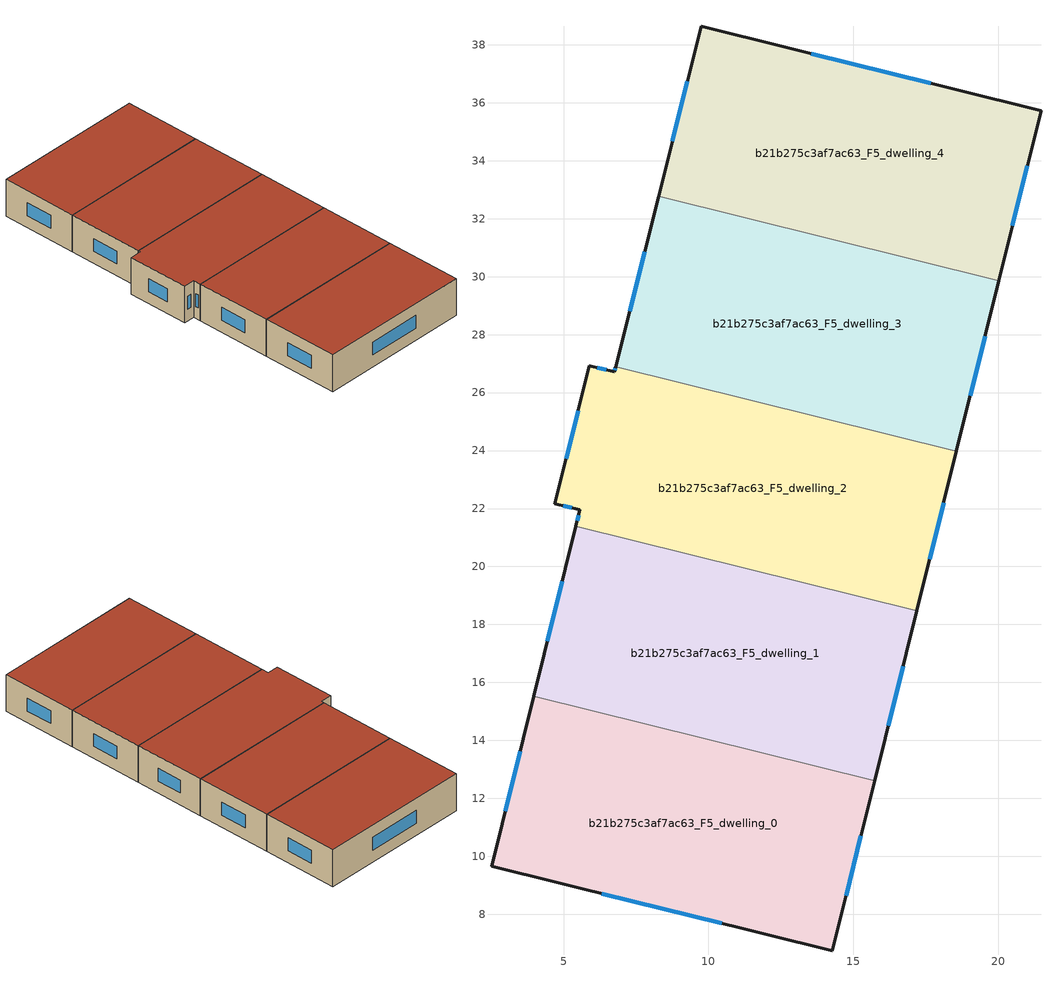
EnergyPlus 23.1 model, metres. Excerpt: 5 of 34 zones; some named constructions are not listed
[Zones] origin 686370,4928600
b21b275c3af7ac63_F5_dwelling_0
 floor to b21b275c3af7ac63_F4_dwelling_0 (EU_floor_Construction): 15.73,12.6 14.28,6.74 2.52,9.66 3.97,15.53 z15
 wall outside (EU_wall_Construction): 3.97,15.53 2.52,9.66 14.28,6.74 15.73,12.6 z15:18
 wall to b21b275c3af7ac63_F5_dwelling_1 (EU_wall_Construction): 15.73,12.6 3.97,15.53 z15:18
 window (EU_Window_Construction): 14.75,8.64 15.26,10.7 / 6.33,8.71 10.46,7.69 / 3.5,13.62 2.99,11.56 z15.97:17.03
 roof outside (EU_roof_Construction): 14.28,6.74 15.73,12.6 3.97,15.53 2.52,9.66 z18
b21b275c3af7ac63_F5_dwelling_1
 floor to b21b275c3af7ac63_F4_dwelling_1 (EU_floor_Construction): 17.19,18.47 15.73,12.6 3.97,15.53 5.43,21.39 z15
 wall outside (EU_wall_Construction): 15.73,12.6 17.19,18.47 / 5.43,21.39 3.97,15.53 z15:18
 wall to b21b275c3af7ac63_F5_dwelling_2 (EU_wall_Construction): 17.19,18.47 5.43,21.39 z15:18
 window (EU_Window_Construction): 16.2,14.5 16.72,16.57 / 4.95,19.49 4.44,17.43 z15.97:17.03
 roof outside (EU_roof_Construction): 15.73,12.6 17.19,18.47 5.43,21.39 3.97,15.53 z18
b21b275c3af7ac63_F5_dwelling_2
 floor to b21b275c3af7ac63_F4_dwelling_2 (EU_floor_Construction): 18.56,23.98 17.19,18.47 5.43,21.39 5.56,21.95 4.7,22.17 5.89,26.92 6.76,26.71 6.8,26.9 z15
 wall outside (EU_wall_Construction): 6.8,26.9 6.76,26.71 5.89,26.92 4.7,22.17 5.56,21.95 5.43,21.39 / 17.19,18.47 18.56,23.98 z15:18
 wall to b21b275c3af7ac63_F5_dwelling_3 (EU_wall_Construction): 18.56,23.98 6.8,26.9 z15:18
 window (EU_Window_Construction): 4.98,22.1 5.29,22.02 / 5.5,25.38 5.09,23.71 / 6.47,26.78 6.17,26.85 / 6.79,26.84 6.77,26.77 / 17.63,20.25 18.11,22.19 / 5.52,21.77 5.47,21.57 z15.97:17.03
 roof outside (EU_roof_Construction): 17.19,18.47 18.56,23.98 6.8,26.9 6.76,26.71 5.89,26.92 4.7,22.17 5.56,21.95 5.43,21.39 z18
b21b275c3af7ac63_F5_dwelling_3
 floor to b21b275c3af7ac63_F4_dwelling_3 (EU_floor_Construction): 20.02,29.85 18.56,23.98 6.8,26.9 8.28,32.77 z15
 wall outside (EU_wall_Construction): 18.56,23.98 20.02,29.85 / 8.28,32.77 6.8,26.9 z15:18
 wall to b21b275c3af7ac63_F5_dwelling_4 (EU_wall_Construction): 20.02,29.85 8.28,32.77 z15:18
 window (EU_Window_Construction): 19.03,25.88 19.54,27.95 / 7.8,30.86 7.28,28.8 z15.97:17.03
 roof outside (EU_roof_Construction): 18.56,23.98 20.02,29.85 8.28,32.77 6.8,26.9 z18
b21b275c3af7ac63_F5_dwelling_4
 floor to b21b275c3af7ac63_F4_dwelling_4 (EU_floor_Construction): 21.47,35.73 20.02,29.85 8.28,32.77 9.76,38.64 z15
 wall outside (EU_wall_Construction): 20.02,29.85 21.47,35.73 9.76,38.64 8.28,32.77 z15:18
 window (EU_Window_Construction): 17.68,36.67 13.55,37.7 / 20.49,31.76 21,33.82 / 9.28,36.74 8.76,34.67 z15.97:17.03
 roof outside (EU_roof_Construction): 20.02,29.85 21.47,35.73 9.76,38.64 8.28,32.77 z18
[HVACTEMPLATE:THERMOSTAT] Constant Heating Setpoint=20; Constant Cooling Setpoint=50
EU_HeatOnly_b21b275c3af7ac63_F0_dwelling_0; EU_HeatOnly_b21b275c3af7ac63_F0_dwelling_1; EU_HeatOnly_b21b275c3af7ac63_F0_dwelling_2; EU_HeatOnly_b21b275c3af7ac63_F0_dwelling_3; EU_HeatOnly_b21b275c3af7ac63_F0_dwelling_4; EU_HeatOnly_b21b275c3af7ac63_F0_dwelling_5; EU_HeatOnly_b21b275c3af7ac63_F1_dwelling_0; EU_HeatOnly_b21b275c3af7ac63_F1_dwelling_1; EU_HeatOnly_b21b275c3af7ac63_F1_dwelling_2; EU_HeatOnly_b21b275c3af7ac63_F1_dwelling_3; EU_HeatOnly_b21b275c3af7ac63_F1_dwelling_4; EU_HeatOnly_b21b275c3af7ac63_F1_dwelling_5; EU_HeatOnly_b21b275c3af7ac63_F2_dwelling_0; EU_HeatOnly_b21b275c3af7ac63_F2_dwelling_1; EU_HeatOnly_b21b275c3af7ac63_F2_dwelling_2; EU_HeatOnly_b21b275c3af7ac63_F2_dwelling_3; EU_HeatOnly_b21b275c3af7ac63_F2_dwelling_4; EU_HeatOnly_b21b275c3af7ac63_F2_dwelling_5; EU_HeatOnly_b21b275c3af7ac63_F3_dwelling_0; EU_HeatOnly_b21b275c3af7ac63_F3_dwelling_1; EU_HeatOnly_b21b275c3af7ac63_F3_dwelling_2; EU_HeatOnly_b21b275c3af7ac63_F3_dwelling_3; EU_HeatOnly_b21b275c3af7ac63_F3_dwelling_4; EU_HeatOnly_b21b275c3af7ac63_F3_dwelling_5; EU_HeatOnly_b21b275c3af7ac63_F4_dwelling_0; EU_HeatOnly_b21b275c3af7ac63_F4_dwelling_1; EU_HeatOnly_b21b275c3af7ac63_F4_dwelling_2; EU_HeatOnly_b21b275c3af7ac63_F4_dwelling_3; EU_HeatOnly_b21b275c3af7ac63_F4_dwelling_4; EU_HeatOnly_b21b275c3af7ac63_F5_dwelling_0; EU_HeatOnly_b21b275c3af7ac63_F5_dwelling_1; EU_HeatOnly_b21b275c3af7ac63_F5_dwelling_2; EU_HeatOnly_b21b275c3af7ac63_F5_dwelling_3; EU_HeatOnly_b21b275c3af7ac63_F5_dwelling_4
[SCHEDULE:CONSTANT]
Name | Hourly Value
EU_AlwaysOn | 1
EU_CoolingOff | 0
[SCHEDULE:FILE] Column Number=1; Rows to Skip at Top=0; Number of Hours of Data=8760; Column Separator=Comma; Interpolate to Timestep=No; Minutes per Item=60; Adjust Schedule for Daylight Savings=Yes
Name | File
EU_Step8_GainSchedule_b21b275c3af7ac63_F1_dwelling_5_f000 | ../../schedules/b21b275c3af7ac63/b21b275c3af7ac63_F1_dwelling_5_f000_gain.csv
EU_Step8_GainSchedule_b21b275c3af7ac63_F2_dwelling_0_f000 | ../../schedules/b21b275c3af7ac63/b21b275c3af7ac63_F2_dwelling_0_f000_gain.csv
EU_Step8_GainSchedule_b21b275c3af7ac63_F2_dwelling_1_f000 | ../../schedules/b21b275c3af7ac63/b21b275c3af7ac63_F2_dwelling_1_f000_gain.csv
EU_Step8_GainSchedule_b21b275c3af7ac63_F2_dwelling_2_f000 | ../../schedules/b21b275c3af7ac63/b21b275c3af7ac63_F2_dwelling_2_f000_gain.csv
EU_Step8_GainSchedule_b21b275c3af7ac63_F2_dwelling_3_f000 | ../../schedules/b21b275c3af7ac63/b21b275c3af7ac63_F2_dwelling_3_f000_gain.csv
EU_Step8_GainSchedule_b21b275c3af7ac63_F2_dwelling_4_f000 | ../../schedules/b21b275c3af7ac63/b21b275c3af7ac63_F2_dwelling_4_f000_gain.csv
EU_Step8_GainSchedule_b21b275c3af7ac63_F2_dwelling_5_f000 | ../../schedules/b21b275c3af7ac63/b21b275c3af7ac63_F2_dwelling_5_f000_gain.csv
EU_Step8_GainSchedule_b21b275c3af7ac63_F3_dwelling_0_f000 | ../../schedules/b21b275c3af7ac63/b21b275c3af7ac63_F3_dwelling_0_f000_gain.csv
EU_Step8_GainSchedule_b21b275c3af7ac63_F3_dwelling_1_f000 | ../../schedules/b21b275c3af7ac63/b21b275c3af7ac63_F3_dwelling_1_f000_gain.csv
EU_Step8_GainSchedule_b21b275c3af7ac63_F3_dwelling_2_f000 | ../../schedules/b21b275c3af7ac63/b21b275c3af7ac63_F3_dwelling_2_f000_gain.csv
EU_Step8_GainSchedule_b21b275c3af7ac63_F3_dwelling_3_f000 | ../../schedules/b21b275c3af7ac63/b21b275c3af7ac63_F3_dwelling_3_f000_gain.csv
EU_Step8_GainSchedule_b21b275c3af7ac63_F3_dwelling_4_f000 | ../../schedules/b21b275c3af7ac63/b21b275c3af7ac63_F3_dwelling_4_f000_gain.csv
EU_Step8_GainSchedule_b21b275c3af7ac63_F3_dwelling_5_f000 | ../../schedules/b21b275c3af7ac63/b21b275c3af7ac63_F3_dwelling_5_f000_gain.csv
EU_Step8_GainSchedule_b21b275c3af7ac63_F4_dwelling_0_f000 | ../../schedules/b21b275c3af7ac63/b21b275c3af7ac63_F4_dwelling_0_f000_gain.csv
EU_Step8_GainSchedule_b21b275c3af7ac63_F4_dwelling_1_f000 | ../../schedules/b21b275c3af7ac63/b21b275c3af7ac63_F4_dwelling_1_f000_gain.csv
EU_Step8_GainSchedule_b21b275c3af7ac63_F4_dwelling_2_f000 | ../../schedules/b21b275c3af7ac63/b21b275c3af7ac63_F4_dwelling_2_f000_gain.csv
EU_Step8_GainSchedule_b21b275c3af7ac63_F4_dwelling_3_f000 | ../../schedules/b21b275c3af7ac63/b21b275c3af7ac63_F4_dwelling_3_f000_gain.csv
EU_Step8_GainSchedule_b21b275c3af7ac63_F4_dwelling_4_f000 | ../../schedules/b21b275c3af7ac63/b21b275c3af7ac63_F4_dwelling_4_f000_gain.csv
EU_Step8_GainSchedule_b21b275c3af7ac63_F5_dwelling_0_f000 | ../../schedules/b21b275c3af7ac63/b21b275c3af7ac63_F5_dwelling_0_f000_gain.csv
EU_Step8_GainSchedule_b21b275c3af7ac63_F5_dwelling_1_f000 | ../../schedules/b21b275c3af7ac63/b21b275c3af7ac63_F5_dwelling_1_f000_gain.csv
EU_Step8_GainSchedule_b21b275c3af7ac63_F5_dwelling_2_f000 | ../../schedules/b21b275c3af7ac63/b21b275c3af7ac63_F5_dwelling_2_f000_gain.csv
EU_Step8_GainSchedule_b21b275c3af7ac63_F5_dwelling_3_f000 | ../../schedules/b21b275c3af7ac63/b21b275c3af7ac63_F5_dwelling_3_f000_gain.csv
EU_Step8_GainSchedule_b21b275c3af7ac63_F5_dwelling_4_f000 | ../../schedules/b21b275c3af7ac63/b21b275c3af7ac63_F5_dwelling_4_f000_gain.csv
